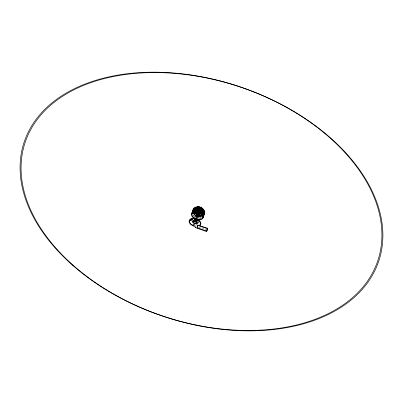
<?xml version="1.0" encoding="UTF-8"?>
<svg xmlns="http://www.w3.org/2000/svg" width="403" height="403" viewBox="0 0 403 403"><rect width="100%" height="100%" fill="white"/><g stroke="black" fill="none" stroke-linecap="round" stroke-linejoin="round"><path stroke-width="0.3" stroke-dasharray="2.02 1.51" d="M194.619 223.806L194.73 222.788M198.523 227.03L205.913 229.579M196.216 226.118L195.611 225.7M195.233 223.529L195.218 223.388A1.955 1.249 18.6 0 0 195.45 223.408M200.538 218.33A6.171 3.99 18.6 0 1 198.81 218.376M195.037 217.207A6.171 3.99 18.6 0 1 192.866 215.393M201.707 217.585A5.657 3.657 18.6 0 1 198.734 218.028M194.382 216.366A5.657 3.657 18.6 0 1 193.007 214.9M195.425 223.554A2.161 1.38 18.6 0 1 194.427 223.302M195.465 223.257A1.713 1.093 18.6 0 1 194.498 223.02M194.921 222.849A1.224 0.781 18.6 0 1 194.453 222.637M195.485 223.63A1.713 1.093 18.6 0 1 194.407 223.408M195.5 223.282A1.229 0.781 18.6 0 1 194.402 223.055M195.158 225.68A1.229 0.781 18.6 0 1 194.971 225.836M200.845 217.691A4.05 2.609 18.6 0 1 200.236 218.643M193.052 215.59A4.05 2.609 18.6 0 1 193.41 214.734M195.309 226.184A5.607 3.572 18.6 0 1 194.926 226.118M195.44 223.307A3.562 2.277 18.6 0 1 194.473 223.02"/><path stroke-width="0.6" d="M207.061 229.987L207.631 228.239L197.878 225.121M196.921 227.902L196.845 228.148L206.507 231.483L206.885 230.254M198.054 217.313L198.014 215.489A1.944 1.259 18.6 0 1 197.012 215.126L195.823 216.542A4.116 2.66 18.6 0 0 198.054 217.313L197.888 215.862A1.944 1.259 18.6 0 1 196.886 215.499L195.823 216.542M199.047 214.346L199.112 213.807M199.571 212.603L199.54 212.87A4.095 2.665 18.6 0 1 199.253 212.819M207.182 229.629L207.469 228.703L197.808 225.363L196.86 228.133M197.576 227.886L206.668 231.025L206.88 230.315M207.616 228.254L207.323 228.995L207.464 228.703M200.316 207.202L200.16 207.731A5.637 3.662 18.6 0 1 204.109 213.343M199.817 208.683L199.661 209.217L199.777 208.9A6.161 3.995 18.6 0 1 203.636 215.645M199.319 210.165L199.163 210.704A5.657 3.657 18.6 0 1 203.132 216.315M198.82 211.651L198.694 212.023M193.984 220.083L194.055 219.907M197.959 224.955L197.677 225.791M197.792 225.468L197.51 226.29M197.138 219.408L196.397 221.63L197.334 219.363M197.248 219.539L196.508 221.756L196.881 221.67L197.621 219.449M200.13 209.333L200.336 208.764A1.944 1.264 18.6 0 1 200.89 209.172L198.357 216.602L199.127 213.872A1.748 1.133 18.6 0 1 198.875 213.887M199.289 213.378L199.948 211.404M200.719 209.228A1.738 1.133 18.6 0 0 198.704 208.532L196.83 214.089A1.753 1.128 18.6 0 1 198.86 214.794L200.88 209.187M196.956 221.287L197.51 219.625M195.531 218.98C193.163 222.773 197.319 221.62 198.352 219.126A6.932 4.418 18.6 0 0 194.473 217.791L194.881 221.176M195.133 218.718L194.266 220.779A1.955 1.249 18.6 0 1 194.987 220.773L195.541 219.126M198.357 216.602A1.96 1.264 18.6 0 1 197.656 216.592L197.636 216.592A1.944 1.254 18.6 0 1 196.634 216.245L197.495 213.635M196.729 213.943A1.96 1.264 18.6 0 1 197.43 213.953L197.903 212.572M198.09 212.013L198.865 209.696M199.117 208.961L199.193 207.278L199.198 208.779A1.934 1.259 18.6 0 1 200.195 209.122L201.273 208.069L200.331 208.744M196.588 221.585A1.955 1.249 18.6 0 0 196.024 221.146L196.689 219.378M197.656 216.592C196.785 215.353 201.253 210.507 198.714 213.56A1.944 1.259 18.6 0 0 197.702 213.222L197.53 211.741L197.828 212.855A1.944 1.259 18.6 0 1 198.83 213.197A1.955 1.264 18.6 0 1 199.404 213.62M199.898 212.134A1.955 1.264 18.6 0 0 199.349 211.706A1.939 1.259 18.6 0 0 198.326 211.368L198.034 210.255L198.2 211.736A1.944 1.259 18.6 0 1 199.203 212.084C198.719 210.658 202.22 208.155 199.702 210.603M194.735 218.456L193.858 221.04L194.095 221.338M195.012 218.562L194.216 220.965L193.984 220.673A2.161 1.38 18.6 0 0 193.44 222.637M196.634 216.245L196.619 216.235A1.96 1.264 18.6 0 1 196.06 215.812L198.105 210.22M196.07 215.812L198.704 208.532M190.352 220.24L190.443 219.978M206.951 230.093L207.303 229.106M206.935 230.098L207.273 229.141M190.407 220.078L190.362 220.204M197.027 216.658L196.08 219.388L196.19 219.076M197.344 226.763L197.017 227.665M207.021 230.103L206.522 231.468M206.981 230.219L206.684 231M204.125 214.159A6.151 3.995 18.6 0 0 200.271 207.414L200.16 207.731A5.637 3.662 18.6 0 0 193.5 209.676M199.273 210.386L199.163 210.704A5.657 3.657 18.6 0 0 192.488 212.638M197.672 211.525L197.319 212.099A4.095 2.665 18.6 0 0 197.636 212.275M195.067 210.18L195.526 210.028A3.587 2.332 18.6 0 0 197.198 212.96L196.82 213.575A4.101 2.665 18.6 0 0 197.208 213.781M199.329 211.711L200.281 211.031L199.213 212.074M194.538 211.338L192.085 212.149L192.881 212.22M193.032 212.164L193.647 211.963M194.256 211.761L195.022 211.51A3.592 2.327 18.6 0 1 198.2 210.235M194.029 212.824L191.576 213.64L192.065 213.807L194.518 212.991A3.602 2.327 18.6 0 1 197.697 211.721M195.541 208.386L193.102 209.192L194.503 209.056M194.805 208.956L196.024 208.553A3.582 2.332 18.6 0 1 199.193 207.278M195.042 209.862L192.594 210.668L193.692 210.633M193.843 210.583L194.76 210.28M198.86 214.794L199.022 214.754A1.96 1.264 18.6 0 0 198.478 214.315M193.329 222.506L193.697 222.421M193.616 222.844A1.713 1.093 18.6 0 1 193.984 221.368A1.713 1.093 18.6 0 1 196.276 222.003L196.468 221.952A1.939 1.234 18.6 0 0 194.155 221.151L194.261 221.307M193.208 222.879L193.576 222.794M196.382 222.129L196.755 222.043M193.687 222.919L193.495 222.965A1.939 1.234 18.6 0 0 193.642 223.086M199.646 210.568A1.939 1.259 18.6 0 0 198.699 210.255L198.533 208.774L198.825 209.887A1.939 1.259 18.6 0 1 199.828 210.23M195.858 227.74L194.976 227.227M197.017 225.025L196.473 224.662M195.868 227.201L195.092 226.708M198.457 214.32L198.472 214.325A1.944 1.254 18.6 0 0 197.45 213.973M195.984 223.207L196.216 223.504M203.278 211.061L204.729 213.207L204.155 212.905M201.142 207.948A3.582 2.332 18.6 0 1 202.8 210.89L203.429 211.832M203.701 212.235L203.973 212.638M202.79 212.537L204.24 214.693L203.757 214.522A5.647 3.662 18.6 0 0 199.168 209.061A5.647 3.662 18.6 0 0 192.951 211.494M202.306 212.371L203.031 213.449M203.303 213.852L203.575 214.255M202.301 214.023L203.752 216.179L202.905 215.474M200.15 210.91A3.592 2.327 18.6 0 1 201.817 213.847L202.815 215.338M201.807 215.509A4.116 2.66 18.6 0 1 195.188 215.64A4.116 2.66 18.6 0 1 196.77 211.313A4.116 2.66 18.6 0 1 201.807 215.509L203.263 217.675A6.181 3.985 18.6 0 1 193.314 217.852A6.181 3.985 18.6 0 1 195.707 211.374A6.181 3.985 18.6 0 1 203.263 217.675L202.774 217.504A5.667 3.652 18.6 0 1 193.657 217.675A5.667 3.652 18.6 0 1 195.848 211.731A5.667 3.652 18.6 0 1 202.774 217.504L201.324 215.343A3.602 2.327 18.6 0 0 199.651 212.396M194.981 220.789L194.971 220.643A2.161 1.38 18.6 0 1 197.122 222.098A2.161 1.38 18.6 0 1 196.044 223.534M198.014 215.474L198.014 215.489A1.955 1.264 18.6 0 0 198.729 215.484M197.53 211.741A4.116 2.66 18.6 0 1 199.782 212.522M201.324 215.338A3.602 2.327 18.6 0 1 198.14 216.592M196.196 215.922A3.602 2.327 18.6 0 1 194.518 212.986M194.155 225.927A5.607 3.572 18.6 0 1 189.828 220.295A5.607 3.572 18.6 0 1 197.535 219.675A5.607 3.572 18.6 0 1 199.284 225.514M198.629 215.353A1.748 1.128 18.6 0 1 196.609 214.658M197.208 212.975A1.748 1.128 18.6 0 1 199.233 213.676M197.102 212.824A1.955 1.264 18.6 0 1 197.802 212.834M196.996 215.121A1.955 1.264 18.6 0 1 196.447 214.698M198.256 216.471A1.753 1.128 18.6 0 1 196.231 215.776M197.828 211.938A4.095 2.665 18.6 0 1 196.593 207.258A4.095 2.665 18.6 0 1 203.041 209.263A4.095 2.665 18.6 0 1 199.611 212.492M197.208 211.409A4.095 2.665 18.6 0 1 197.027 206.951A4.095 2.665 18.6 0 1 203.188 209.298A4.095 2.665 18.6 0 1 199.661 212.346M198.533 208.774A4.101 2.665 18.6 0 1 200.78 209.55M200.649 209.429A3.587 2.332 18.6 0 1 202.336 212.28A3.587 2.332 18.6 0 1 199.404 213.661M195.526 210.023A3.587 2.332 18.6 0 1 198.699 208.754M192.458 211.782A6.161 3.995 18.6 0 1 199.772 208.9M197.334 213.414A4.101 2.665 18.6 0 1 196.18 208.689A4.101 2.665 18.6 0 1 202.649 210.925A4.101 2.665 18.6 0 1 198.739 213.897M197.294 213.338A1.748 1.133 18.6 0 1 197.107 213.172M199.732 212.185A1.748 1.133 18.6 0 0 197.712 211.489A3.582 2.332 18.6 0 1 196.029 208.547M198.211 210.008A1.743 1.133 18.6 0 1 200.226 210.704M199.223 213.998A1.955 1.264 18.6 0 1 198.886 214.018M197.258 213.484A1.955 1.264 18.6 0 1 196.941 213.207M197.606 211.338A1.955 1.264 18.6 0 1 198.306 211.348M197.656 211.928A1.95 1.264 18.6 0 1 197.44 211.731M198.105 209.857A1.95 1.264 18.6 0 1 198.8 209.867M199.848 210.225A1.95 1.264 18.6 0 1 200.397 210.648M198.059 213.882A1.939 1.259 18.6 0 1 197.808 213.792M198.034 210.255A4.111 2.66 18.6 0 1 200.281 211.031M201.817 213.847A3.592 2.327 18.6 0 1 198.639 215.106L198.553 215.827L198.387 214.376A1.944 1.259 18.6 0 1 197.384 214.013L196.321 215.056L196.699 214.441A3.592 2.327 18.6 0 1 195.022 211.499M192.014 213.676A6.171 3.99 18.6 0 1 198.704 210.21A6.171 3.99 18.6 0 1 203.404 216.829M196.835 214.89A4.106 2.66 18.6 0 1 195.591 210.215A4.106 2.66 18.6 0 1 202.059 212.225A4.106 2.66 18.6 0 1 198.624 215.449M199.032 207.293A4.095 2.665 18.6 0 1 201.273 208.069M202.8 210.89A3.582 2.332 18.6 0 1 199.626 212.154M192.966 210.306A6.151 3.995 18.6 0 1 200.271 207.414M198.054 210.371A1.944 1.264 18.6 0 1 197.933 210.255M198.603 208.386A1.944 1.264 18.6 0 1 199.299 208.391M193.636 222.335A1.713 1.093 18.6 0 1 194.256 220.96A1.713 1.093 18.6 0 1 196.483 221.726A1.713 1.093 18.6 0 1 196.085 223.181M193.914 221.857A1.224 0.781 18.6 0 1 195.49 221.398A1.224 0.781 18.6 0 1 196.044 222.758M193.415 223.106A2.161 1.38 18.6 0 1 193.692 221.091A2.161 1.38 18.6 0 1 196.714 221.993A2.161 1.38 18.6 0 1 196.029 223.887M196.276 222.003A1.713 1.093 18.6 0 1 196.054 223.519M193.788 222.28A1.229 0.781 18.6 0 1 195.203 221.71A1.229 0.781 18.6 0 1 196.054 223.01M194.483 225.962A1.229 0.781 18.6 0 1 193.002 225.267A1.229 0.781 18.6 0 1 193.465 224.32A1.229 0.781 18.6 0 1 195.042 224.839M194.79 220.073A3.567 2.272 18.6 0 1 196.649 220.718M197.379 219.368A3.562 2.277 18.6 0 1 198.87 222.053A3.562 2.277 18.6 0 1 196.17 223.398M193.193 222.295A3.562 2.277 18.6 0 1 192.11 219.811L191.632 219.645L189.198 220.466L189.682 220.632L192.11 219.811A3.562 2.277 18.6 0 1 194.533 218.532M194.498 226.355A6.116 3.899 18.6 0 1 189.319 220.179A6.116 3.899 18.6 0 1 197.898 219.489A6.116 3.899 18.6 0 1 199.404 225.962M72.454 265.119A186.498 120.94 18.6 0 0 375.495 266.746A186.498 120.94 18.6 0 0 155.019 72.182A186.498 120.94 18.6 0 0 72.454 265.119M73.301 265.411A186.498 120.94 18.6 0 0 376.478 267.083A186.498 120.94 18.6 0 0 156.178 72.585A186.498 120.94 18.6 0 0 73.301 265.411"/></g></svg>
